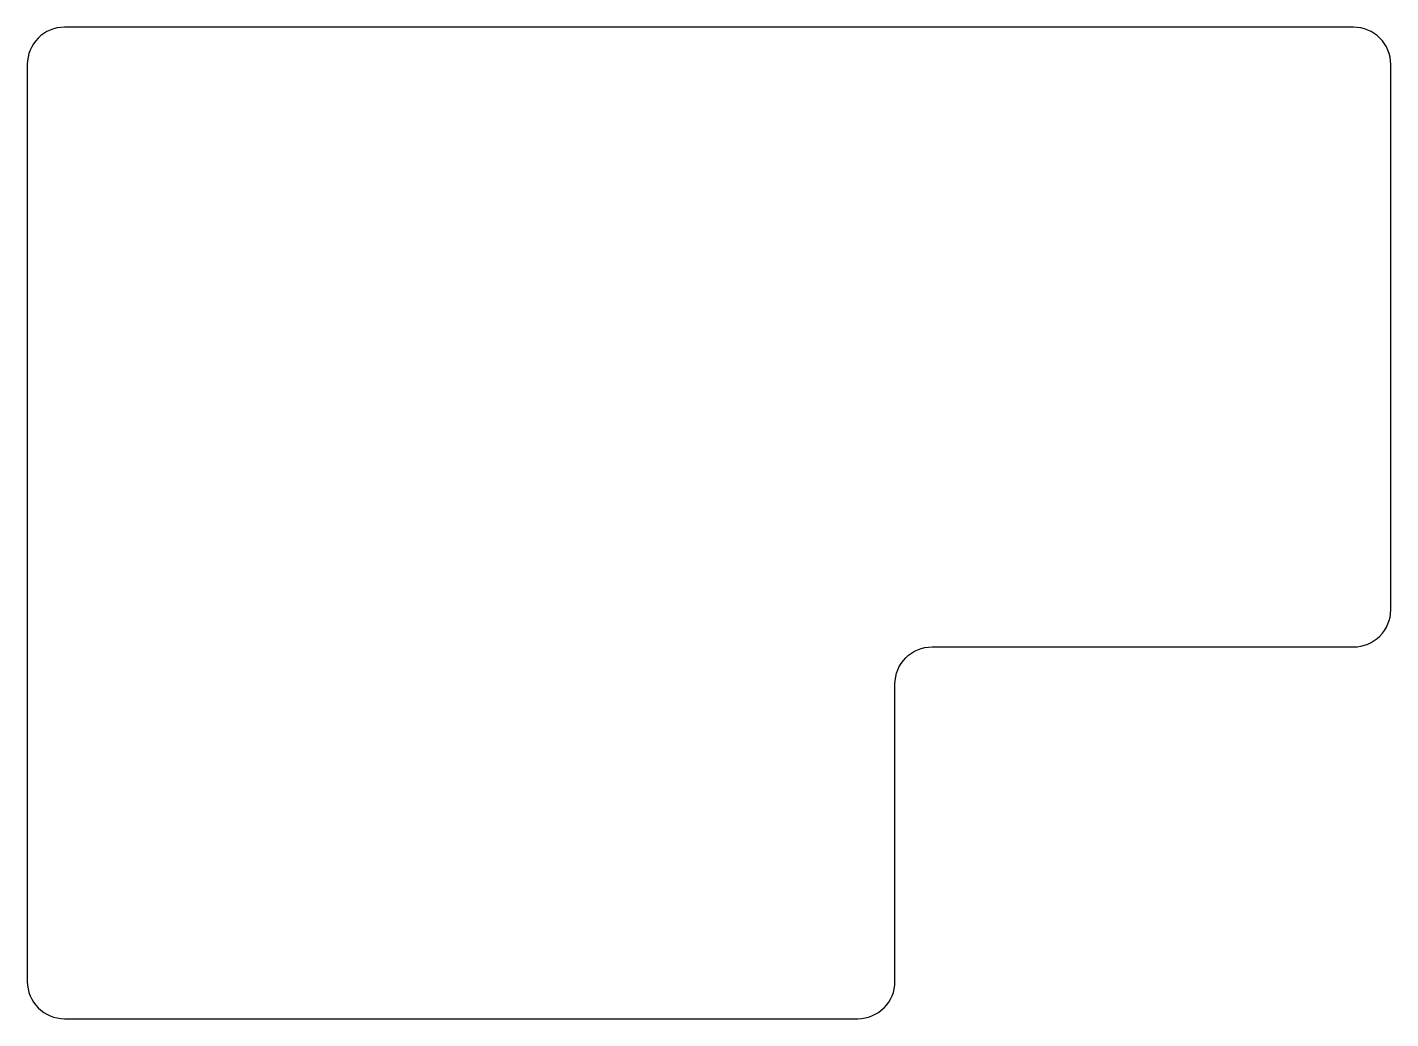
# Model space of a CAD drawing. Header units: millimetres. Extents: x -177 to -67, y 199 to 279.
import ezdxf

# ---------------------------------------------------------------- set-up
doc = ezdxf.new("R2010")
doc.units = ezdxf.units.MM

msp = doc.modelspace()

# ---------------------------------------------------------------- linework, layer by layer
msp.add_lwpolyline([(-106.86, 279.21), (-173.86, 279.21, 0.414214), (-176.86, 276.21), (-176.86, 202.21, 0.414214), (-173.86, 199.21), (-109.86, 199.21, 0.414214), (-106.86, 202.21), (-106.86, 226.21, -0.414214), (-103.86, 229.21), (-69.86, 229.21, 0.414214), (-66.86, 232.21), (-66.86, 276.21, 0.414214), (-69.86, 279.21)], format="xyb", close=True)

doc.saveas('drawing.dxf')
